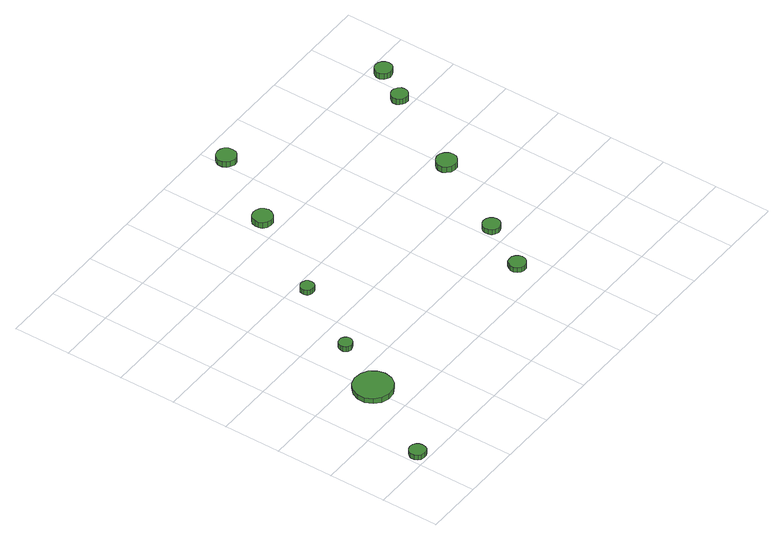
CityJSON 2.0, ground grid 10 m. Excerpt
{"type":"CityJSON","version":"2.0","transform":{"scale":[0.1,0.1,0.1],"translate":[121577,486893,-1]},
"CityObjects":{
"tree1":{"type":"SolitaryVegetationObject","attributes":{"function":"something"},"geometry":[{"type":"MultiSurface","lod":"1","boundaries":[[[0,1,2,3,4,5,6,7,8,9,10,11,12,13,14]],[[15,16,17,18,19,20,21,22,23,24,25,26,27,28,29]],[[0,29,28,1]],[[1,28,27,2]],[[2,27,26,3]],[[3,26,25,4]],[[4,25,24,5]],[[5,24,23,6]],[[6,23,22,7]],[[7,22,21,8]],[[8,21,20,9]],[[9,20,19,10]],[[10,19,18,11]],[[11,18,17,12]],[[12,17,16,13]],[[13,16,15,14]],[[14,15,29,0]]]}]},
"tree2":{"type":"SolitaryVegetationObject","attributes":{"function":"something"},"geometry":[{"type":"MultiSurface","lod":"1","boundaries":[[[30,31,32,33,34,35,36,37,38,39,40,41,42,43,44]],[[45,46,47,48,49,50,51,52,53,54,55,56,57,58,59]],[[30,59,58,31]],[[31,58,57,32]],[[32,57,56,33]],[[33,56,55,34]],[[34,55,54,35]],[[35,54,53,36]],[[36,53,52,37]],[[37,52,51,38]],[[38,51,50,39]],[[39,50,49,40]],[[40,49,48,41]],[[41,48,47,42]],[[42,47,46,43]],[[43,46,45,44]],[[44,45,59,30]]]}]},
"tree3":{"type":"SolitaryVegetationObject","attributes":{"function":"something"},"geometry":[{"type":"MultiSurface","lod":"1","boundaries":[[[60,61,62,63,64,65,66,67,68,69,70,71,72,73,74]],[[75,76,77,78,79,80,81,82,83,84,85,86,87,88,89]],[[60,89,88,61]],[[61,88,87,62]],[[62,87,86,63]],[[63,86,85,64]],[[64,85,84,65]],[[65,84,83,66]],[[66,83,82,67]],[[67,82,81,68]],[[68,81,80,69]],[[69,80,79,70]],[[70,79,78,71]],[[71,78,77,72]],[[72,77,76,73]],[[73,76,75,74]],[[74,75,89,60]]]}]},
"tree4":{"type":"SolitaryVegetationObject","attributes":{"function":"something"},"geometry":[{"type":"MultiSurface","lod":"1","boundaries":[[[90,91,92,93,94,95,96,97,98,99,100,101,102,103,104]],[[105,106,107,108,109,110,111,112,113,114,115,116,117,118,119]],[[90,119,118,91]],[[91,118,117,92]],[[92,117,116,93]],[[93,116,115,94]],[[94,115,114,95]],[[95,114,113,96]],[[96,113,112,97]],[[97,112,111,98]],[[98,111,110,99]],[[99,110,109,100]],[[100,109,108,101]],[[101,108,107,102]],[[102,107,106,103]],[[103,106,105,104]],[[104,105,119,90]]]}]},
"tree5":{"type":"SolitaryVegetationObject","attributes":{"function":"something"},"geometry":[{"type":"MultiSurface","lod":"1","boundaries":[[[120,121,122,123,124,125,126,127,128,129,130,131,132,133,134]],[[135,136,137,138,139,140,141,142,143,144,145,146,147,148,149]],[[120,149,148,121]],[[121,148,147,122]],[[122,147,146,123]],[[123,146,145,124]],[[124,145,144,125]],[[125,144,143,126]],[[126,143,142,127]],[[127,142,141,128]],[[128,141,140,129]],[[129,140,139,130]],[[130,139,138,131]],[[131,138,137,132]],[[132,137,136,133]],[[133,136,135,134]],[[134,135,149,120]]]}]},
"tree6":{"type":"SolitaryVegetationObject","attributes":{"function":"something"},"geometry":[{"type":"MultiSurface","lod":"1","boundaries":[[[150,151,152,153,154,155,156,157,158,159,160,161,162,163,164]],[[165,166,167,168,169,170,171,172,173,174,175,176,177,178,179]],[[150,179,178,151]],[[151,178,177,152]],[[152,177,176,153]],[[153,176,175,154]],[[154,175,174,155]],[[155,174,173,156]],[[156,173,172,157]],[[157,172,171,158]],[[158,171,170,159]],[[159,170,169,160]],[[160,169,168,161]],[[161,168,167,162]],[[162,167,166,163]],[[163,166,165,164]],[[164,165,179,150]]]}]},
"tree7":{"type":"SolitaryVegetationObject","attributes":{"function":"something"},"geometry":[{"type":"MultiSurface","lod":"1","boundaries":[[[180,181,182,183,184,185,186,187,188,189,190,191,192,193,194]],[[195,196,197,198,199,200,201,202,203,204,205,206,207,208,209]],[[180,209,208,181]],[[181,208,207,182]],[[182,207,206,183]],[[183,206,205,184]],[[184,205,204,185]],[[185,204,203,186]],[[186,203,202,187]],[[187,202,201,188]],[[188,201,200,189]],[[189,200,199,190]],[[190,199,198,191]],[[191,198,197,192]],[[192,197,196,193]],[[193,196,195,194]],[[194,195,209,180]]]}]},
"tree8":{"type":"SolitaryVegetationObject","attributes":{"function":"something"},"geometry":[{"type":"MultiSurface","lod":"1","boundaries":[[[210,211,212,213,214,215,216,217,218,219,220,221,222,223,224]],[[225,226,227,228,229,230,231,232,233,234,235,236,237,238,239]],[[210,239,238,211]],[[211,238,237,212]],[[212,237,236,213]],[[213,236,235,214]],[[214,235,234,215]],[[215,234,233,216]],[[216,233,232,217]],[[217,232,231,218]],[[218,231,230,219]],[[219,230,229,220]],[[220,229,228,221]],[[221,228,227,222]],[[222,227,226,223]],[[223,226,225,224]],[[224,225,239,210]]]}]},
"tree9":{"type":"SolitaryVegetationObject","attributes":{"function":"something"},"geometry":[{"type":"MultiSurface","lod":"1","boundaries":[[[240,241,242,243,244,245,246,247,248,249,250,251,252,253,254]],[[255,256,257,258,259,260,261,262,263,264,265,266,267,268,269]],[[240,269,268,241]],[[241,268,267,242]],[[242,267,266,243]],[[243,266,265,244]],[[244,265,264,245]],[[245,264,263,246]],[[246,263,262,247]],[[247,262,261,248]],[[248,261,260,249]],[[249,260,259,250]],[[250,259,258,251]],[[251,258,257,252]],[[252,257,256,253]],[[253,256,255,254]],[[254,255,269,240]]]}]},
"tree10":{"type":"SolitaryVegetationObject","attributes":{"function":"something"},"geometry":[{"type":"MultiSurface","lod":"1","boundaries":[[[270,271,272,273,274,275,276,277,278,279,280,281,282,283,284]],[[285,286,287,288,289,290,291,292,293,294,295,296,297,298,299]],[[270,299,298,271]],[[271,298,297,272]],[[272,297,296,273]],[[273,296,295,274]],[[274,295,294,275]],[[275,294,293,276]],[[276,293,292,277]],[[277,292,291,278]],[[278,291,290,279]],[[279,290,289,280]],[[280,289,288,281]],[[281,288,287,282]],[[282,287,286,283]],[[283,286,285,284]],[[284,285,299,270]]]}]},
"tree11":{"type":"SolitaryVegetationObject","attributes":{"function":"something"},"geometry":[{"type":"MultiSurface","lod":"1","boundaries":[[[300,301,302,303,304,305,306,307,308,309,310,311,312,313,314]],[[315,316,317,318,319,320,321,322,323,324,325,326,327,328,329]],[[300,329,328,301]],[[301,328,327,302]],[[302,327,326,303]],[[303,326,325,304]],[[304,325,324,305]],[[305,324,323,306]],[[306,323,322,307]],[[307,322,321,308]],[[308,321,320,309]],[[309,320,319,310]],[[310,319,318,311]],[[311,318,317,312]],[[312,317,316,313]],[[313,316,315,314]],[[314,315,329,300]]]}]}
},
"vertices":[
[33,19,16],[32,24,16],[29,29,16],[24,32,16],[18,33,16],[12,31,16],[8,27,16],[5,22,16],[5,16,16],[8,10,16],[12,6,16],[18,5,16],[24,5,16],[29,8,16],[32,13,16],[32,13,7],[29,8,7],[24,5,7],[18,5,7],[12,6,7],[8,10,7],[5,16,7],[5,22,7],[8,27,7],[12,31,7],[18,33,7],[24,32,7],[29,29,7],[32,24,7],[33,19,7],
[137,163,16],[134,176,16],[126,188,16],[114,194,16],[100,196,16],[87,192,16],[77,182,16],[71,170,16],[71,156,16],[77,143,16],[87,134,16],[100,130,16],[114,131,16],[126,138,16],[134,149,16],[134,149,6],[126,138,6],[114,131,6],[100,130,6],[87,134,6],[77,143,6],[71,156,6],[71,170,6],[77,182,6],[87,192,6],[100,196,6],[114,194,6],[126,188,6],[134,176,6],[137,163,6],
[173,256,16],[172,261,16],[169,264,16],[165,267,16],[160,267,16],[155,266,16],[152,263,16],[150,258,16],[150,253,16],[152,249,16],[155,246,16],[160,244,16],[165,245,16],[169,247,16],[172,251,16],[172,251,6],[169,247,6],[165,245,6],[160,244,6],[155,246,6],[152,249,6],[150,253,6],[150,258,6],[152,263,6],[155,266,6],[160,267,6],[165,267,6],[169,264,6],[172,261,6],[173,256,6],
[247,381,16],[246,386,16],[243,390,16],[239,392,16],[234,393,16],[230,391,16],[226,388,16],[224,383,16],[224,379,16],[226,374,16],[230,371,16],[234,370,16],[239,370,16],[243,372,16],[246,376,16],[246,376,6],[243,372,6],[239,370,6],[234,370,6],[230,371,6],[226,374,6],[224,379,6],[224,383,6],[226,388,6],[230,391,6],[234,393,6],[239,392,6],[243,390,6],[246,386,6],[247,381,6],
[346,532,17],[344,539,17],[340,545,17],[334,548,17],[327,549,17],[320,547,17],[314,542,17],[312,535,17],[312,528,17],[314,522,17],[320,517,17],[327,515,17],[334,515,17],[340,519,17],[344,525,17],[344,525,6],[340,519,6],[334,515,6],[327,515,6],[320,517,6],[314,522,6],[312,528,6],[312,535,6],[314,542,6],[320,547,6],[327,549,6],[334,548,6],[340,545,6],[344,539,6],[346,532,6],
[484,146,16],[483,152,16],[479,157,16],[474,160,16],[468,160,16],[462,159,16],[458,154,16],[455,149,16],[455,143,16],[458,137,16],[462,133,16],[468,131,16],[474,132,16],[479,135,16],[483,140,16],[483,140,6],[479,135,6],[474,132,6],[468,131,6],[462,133,6],[458,137,6],[455,143,6],[455,149,6],[458,154,6],[462,159,6],[468,160,6],[474,160,6],[479,157,6],[483,152,6],[484,146,6],
[534,230,16],[533,236,16],[529,241,16],[524,244,16],[518,245,16],[512,243,16],[507,239,16],[505,233,16],[505,227,16],[507,221,16],[512,217,16],[518,215,16],[524,216,16],[529,219,16],[533,224,16],[533,224,6],[529,219,6],[524,216,6],[518,215,6],[512,217,6],[507,221,6],[505,227,6],[505,233,6],[507,239,6],[512,243,6],[518,245,6],[524,244,6],[529,241,6],[533,236,6],[534,230,6],
[429,660,17],[428,667,17],[424,673,17],[418,676,17],[411,677,17],[404,675,17],[399,670,17],[396,664,17],[396,657,17],[399,650,17],[404,646,17],[411,643,17],[418,644,17],[424,648,17],[428,653,17],[428,653,6],[424,648,6],[418,644,6],[411,643,6],[404,646,6],[399,650,6],[396,657,6],[396,664,6],[399,670,6],[404,675,6],[411,677,6],[418,676,6],[424,673,6],[428,667,6],[429,660,6],
[618,373,17],[617,380,17],[612,386,17],[606,390,17],[599,391,17],[592,388,17],[586,383,17],[583,377,17],[583,369,17],[586,363,17],[592,358,17],[599,356,17],[606,356,17],[612,360,17],[617,366,17],[617,366,6],[612,360,6],[606,356,6],[599,356,6],[592,358,6],[586,363,6],[583,369,6],[583,377,6],[586,383,6],[592,388,6],[599,391,6],[606,390,6],[612,386,6],[617,380,6],[618,373,6],
[700,523,17],[699,528,17],[695,533,17],[690,536,17],[684,537,17],[679,535,17],[675,531,17],[672,526,17],[672,520,17],[675,514,17],[679,511,17],[684,509,17],[690,509,17],[695,512,17],[699,517,17],[699,517,6],[695,512,6],[690,509,6],[684,509,6],[679,511,6],[675,514,6],[672,520,6],[672,526,6],[675,531,6],[679,535,6],[684,537,6],[690,536,6],[695,533,6],[699,528,6],[700,523,6],
[736,578,17],[735,584,17],[731,589,17],[726,592,17],[719,593,17],[714,591,17],[709,587,17],[706,581,17],[706,575,17],[709,569,17],[714,565,17],[719,563,17],[726,564,17],[731,567,17],[735,572,17],[735,572,6],[731,567,6],[726,564,6],[719,563,6],[714,565,6],[709,569,6],[706,575,6],[706,581,6],[709,587,6],[714,591,6],[719,593,6],[726,592,6],[731,589,6],[735,584,6],[736,578,6]
]}
